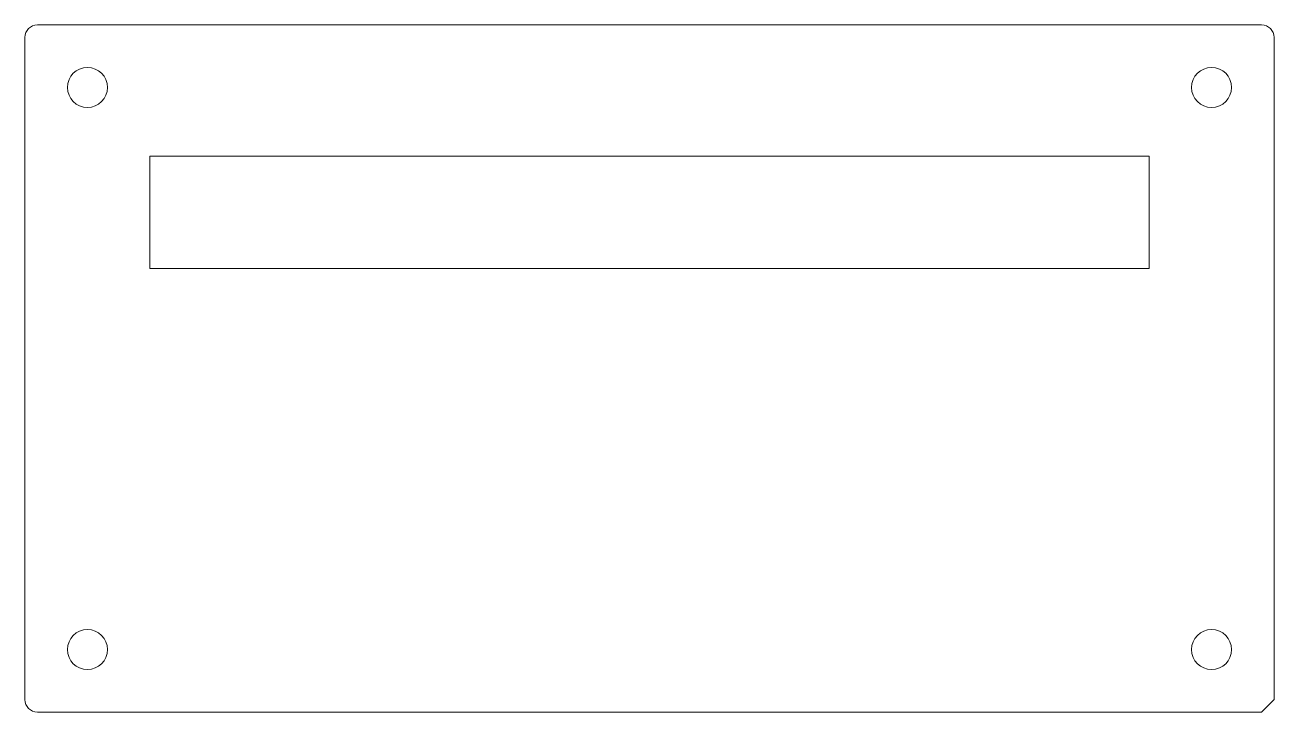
# Model space of a CAD drawing. Header units: millimetres. Extents: x 0 to 100, y 0 to 55.
import ezdxf

# ---------------------------------------------------------------- set-up
doc = ezdxf.new("R2010")
doc.units = ezdxf.units.MM
doc.layers.get('0').update_dxf_attribs({"linetype": 'CONTINUOUS', "lineweight": 0})

msp = doc.modelspace()

# ---------------------------------------------------------------- linework, layer by layer
for p, q in [((1, 55), (99, 55)), ((0, 54), (0, 1)), ((100, 1), (100, 54)), ((10, 44.5), (90, 44.5)), ((10, 35.5), (10, 44.5)), ((90, 44.5), (90, 35.5)), ((90, 35.5), (10, 35.5)), ((99, 0), (100, 1)), ((1, 0), (99, 0)), ((25, 0), (25, 0))]:
    msp.add_line(p, q)
for centre in [(5, 50), (95, 50), (5, 5), (95, 5)]:
    msp.add_circle(centre, 1.6)
for centre, start, end in [((1, 54), 90, 180), ((99, 54), 0, 90), ((1, 1), 180, 270)]:
    msp.add_arc(centre, 1, start, end)

doc.saveas('drawing.dxf')
